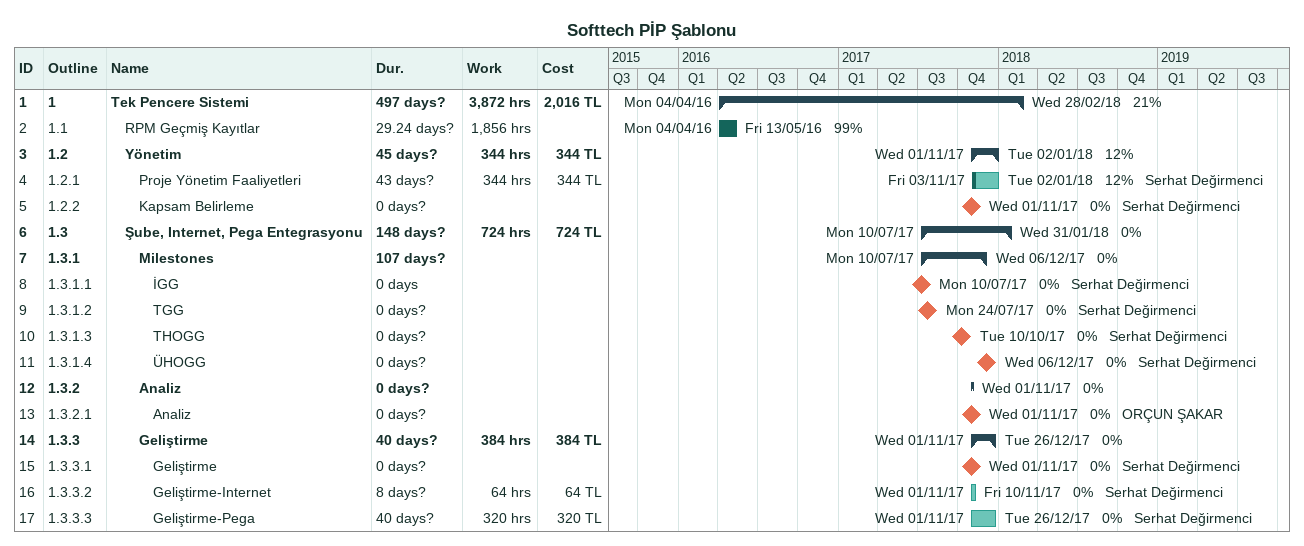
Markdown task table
Softtech PİP Şablonu

| ID | WBS | Task | Duration | Start | Finish | Resources | % complete | Work (h) | Cost (TL) |
|---|---|---|---|---|---|---|---|---|---|
| 1 | 1 | **Tek Pencere Sistemi** | 497d? | 2016-04-04 | 2018-02-28 |  | 21 | 3872 | 2016 |
| 2 | 1.1 | RPM Geçmiş Kayıtlar | 29.24d? | 2016-04-04 | 2016-05-13 |  | 99 | 1856 |  |
| 3 | 1.2 | **Yönetim** | 45d? | 2017-11-01 | 2018-01-02 |  | 12 | 344 | 344 |
| 4 | 1.2.1 | Proje Yönetim Faaliyetleri | 43d? | 2017-11-03 | 2018-01-02 | Serhat Değirmenci | 12 | 344 | 344 |
| 5 | 1.2.2 | Kapsam Belirleme | 0d? | 2017-11-01 | 2017-11-01 | Serhat Değirmenci | 0 |  |  |
| 6 | 1.3 | **Şube, Internet, Pega Entegrasyonu** | 148d? | 2017-07-10 | 2018-01-31 |  | 0 | 724 | 724 |
| 7 | 1.3.1 | **Milestones** | 107d? | 2017-07-10 | 2017-12-06 |  | 0 |  |  |
| 8 | 1.3.1.1 | İGG | 0d | 2017-07-10 | 2017-07-10 | Serhat Değirmenci | 0 |  |  |
| 9 | 1.3.1.2 | TGG | 0d? | 2017-07-24 | 2017-07-24 | Serhat Değirmenci | 0 |  |  |
| 10 | 1.3.1.3 | THOGG | 0d? | 2017-10-10 | 2017-10-10 | Serhat Değirmenci | 0 |  |  |
| 11 | 1.3.1.4 | ÜHOGG | 0d? | 2017-12-06 | 2017-12-06 | Serhat Değirmenci | 0 |  |  |
| 12 | 1.3.2 | **Analiz** | 0d? | 2017-11-01 | 2017-11-01 |  | 0 |  |  |
| 13 | 1.3.2.1 | Analiz | 0d? | 2017-11-01 | 2017-11-01 | ORÇUN ŞAKAR | 0 |  |  |
| 14 | 1.3.3 | **Geliştirme** | 40d? | 2017-11-01 | 2017-12-26 |  | 0 | 384 | 384 |
| 15 | 1.3.3.1 | Geliştirme | 0d? | 2017-11-01 | 2017-11-01 | Serhat Değirmenci | 0 |  |  |
| 16 | 1.3.3.2 | Geliştirme-Internet | 8d? | 2017-11-01 | 2017-11-10 | Serhat Değirmenci | 0 | 64 | 64 |
| 17 | 1.3.3.3 | Geliştirme-Pega | 40d? | 2017-11-01 | 2017-12-26 | Serhat Değirmenci | 0 | 320 | 320 |
